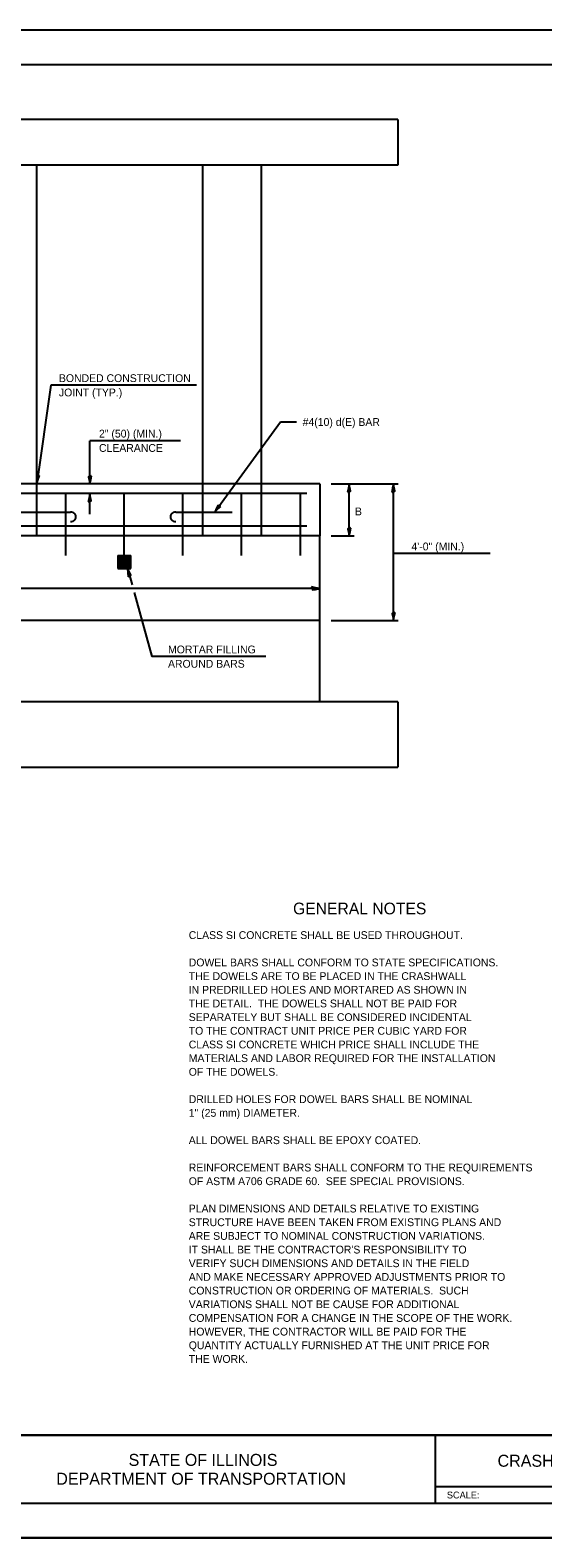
# Model space of a CAD drawing. Extents: x 99720 to 100400, y 99934 to 100374.
# Drawn here: x 100017.2 to 100166.7, y 99934.3 to 100374.3 of the extents above; entities that cross this region are included whole.
import ezdxf

# ---------------------------------------------------------------- set-up
doc = ezdxf.new("R2010")
doc.units = 0
for name, color, linetype in [('Design_PR_Back of Gutter or Curb line', 7, 'Continuous'), ('Design_PR_Roadway Dimensions', 7, 'Continuous'), ('Design_PR_Roadway Notes', 7, 'Continuous'), ('Level 43', 7, 'Continuous'), ('Sheets_50 Reference Boundary', 7, 'Continuous'), ('Sheets_General Details', 7, 'Continuous'), ('Sheets_Printer Plotting Border', 7, 'Continuous'), ('Stage_Construction Traffic Control', 7, 'Continuous'), ('Topo_Retaining Wall', 7, 'Continuous')]:
    doc.layers.add(name, color=color, linetype=linetype)

msp = doc.modelspace()

# ---------------------------------------------------------------- linework, layer by layer
at = {"layer": 'Design_PR_Back of Gutter or Curb line'}
for p, q in [((100101.63, 100241.87), (99919.23, 100241.87)), ((100101.63, 100241.87), (100101.63, 100226.67)), ((100101.63, 100226.67), (99919.23, 100226.67))]:
    msp.add_line(p, q, dxfattribs=at)
at = {"layer": 'Design_PR_Roadway Notes'}
for p, q in [((100023.21, 100270.63), (100019.09, 100242.01)), ((100065.7, 100270.63), (100023.21, 100270.63)), ((100090.23, 100259.92), (100071.01, 100233.66)), ((100094.89, 100259.92), (100090.23, 100259.92)), ((100045.58, 100217.17), (100046.88, 100212.45)), ((100047.51, 100210.17), (100052.68, 100191.45)), ((100085.94, 100191.45), (100052.68, 100191.45))]:
    msp.add_line(p, q, dxfattribs=at)
for points in [[(100019.92, 100244.29), (100019.44, 100244.16), (100019, 100244.15), (100019.06, 100243.21), (100019.09, 100242.01), (100019.5, 100243.23)], [(100072.81, 100235.28), (100072.33, 100235.4), (100071.93, 100235.59), (100071.54, 100234.74), (100071.01, 100233.66), (100071.94, 100234.55)], [(100045.74, 100214.75), (100046.12, 100215.06), (100046.53, 100215.24), (100046.1, 100216.08), (100045.58, 100217.17), (100045.7, 100215.89)]]:
    msp.add_lwpolyline(points, close=True, dxfattribs=at)
at = {"layer": 'Level 43'}
for p, q in [((100034.6, 100241.87), (100034.6, 100254.44)), ((100060.99, 100254.44), (100034.6, 100254.44)), ((100104.99, 100241.87), (100124.54, 100241.87)), ((100110.24, 100226.67), (100110.24, 100241.87)), ((100123.11, 100201.97), (100123.11, 100241.87)), ((100034.6, 100233.02), (100034.6, 100239.02)), ((100104.99, 100226.67), (100111.66, 100226.67)), ((100151.37, 100221.51), (100123.11, 100221.51)), ((100101.63, 100211.3), (99919.23, 100211.3)), ((100104.99, 100201.97), (100124.54, 100201.97))]:
    msp.add_line(p, q, dxfattribs=at)
for points in [[(100035.1, 100244.24), (100034.64, 100244.05), (100034.2, 100243.97), (100034.39, 100243.06), (100034.6, 100241.87), (100034.83, 100243.14)], [(100109.74, 100239.49), (100110.2, 100239.69), (100110.64, 100239.76), (100110.45, 100240.68), (100110.24, 100241.87), (100110.01, 100240.6)], [(100122.62, 100239.49), (100123.07, 100239.69), (100123.51, 100239.76), (100123.32, 100240.68), (100123.11, 100241.87), (100122.88, 100240.6)], [(100034.1, 100236.64), (100034.56, 100236.84), (100035, 100236.91), (100034.8, 100237.83), (100034.6, 100239.02), (100034.37, 100237.75)], [(100110.74, 100229.04), (100110.28, 100228.85), (100109.84, 100228.77), (100110.03, 100227.86), (100110.24, 100226.67), (100110.47, 100227.94)], [(100099.26, 100211.79), (100099.45, 100211.34), (100099.53, 100210.9), (100100.44, 100211.09), (100101.63, 100211.3), (100100.37, 100211.53)], [(100123.61, 100204.34), (100123.15, 100204.15), (100122.72, 100204.07), (100122.91, 100203.16), (100123.11, 100201.97), (100123.34, 100203.24)]]:
    msp.add_lwpolyline(points, close=True, dxfattribs=at)
at = {"layer": 'Sheets_50 Reference Boundary'}
msp.add_lwpolyline([(99759.85, 100364.28), (100389.85, 100364.28), (100389.85, 99964.28), (99759.85, 99964.28)], close=True, dxfattribs=at)
at = {"layer": 'Sheets_General Details'}
for p, q in [((100399.85, 100374.28), (99719.85, 100374.28)), ((99759.85, 99964.28), (100389.85, 99964.28)), ((100135.34, 99964.28), (100135.34, 99944.28)), ((100135.34, 99949.28), (100289.34, 99949.28)), ((100399.85, 99934.28), (99719.85, 99934.28))]:
    msp.add_line(p, q, dxfattribs=at)
msp.add_lwpolyline([(99759.85, 100364.28), (100389.85, 100364.28), (100389.85, 99944.28), (99759.85, 99944.28)], close=True, dxfattribs=at)
at = {"layer": 'Sheets_Printer Plotting Border'}
msp.add_lwpolyline([(99719.85, 99934.28), (100399.85, 99934.28), (100399.85, 100374.28), (99719.85, 100374.28)], close=True, dxfattribs=at)
at = {"layer": 'Stage_Construction Traffic Control'}
for p, q in [((100097.83, 100239.02), (99923.03, 100239.02)), ((100027.53, 100220.97), (100027.53, 100239.02)), ((100044.63, 100220.97), (100044.63, 100239.02)), ((100061.73, 100220.97), (100061.73, 100239.02)), ((100078.83, 100220.97), (100078.83, 100239.02)), ((100095.93, 100239.02), (100095.93, 100220.97)), ((100012.48, 100233.66), (100028.94, 100233.66)), ((100059.66, 100233.66), (100076.12, 100233.66)), ((100097.83, 100229.52), (99923.03, 100229.52)), ((100042.73, 100220.97), (100044.63, 100220.97)), ((100042.73, 100220.97), (100042.73, 100217.17)), ((100042.73, 100220.42), (100043.28, 100220.97)), ((100042.73, 100219.75), (100043.96, 100220.97)), ((100042.73, 100219.07), (100044.63, 100220.97)), ((100042.73, 100218.4), (100045.3, 100220.97)), ((100042.73, 100217.73), (100045.97, 100220.97)), ((100042.84, 100217.17), (100046.53, 100220.86)), ((100043.51, 100217.17), (100046.53, 100220.19)), ((100044.19, 100217.17), (100046.53, 100219.52)), ((100044.63, 100220.97), (100046.53, 100220.97)), ((100044.86, 100217.17), (100046.53, 100218.84)), ((100046.53, 100217.17), (100046.53, 100220.97)), ((100042.73, 100217.17), (100044.63, 100217.17)), ((100044.63, 100217.17), (100046.53, 100217.17)), ((100045.53, 100217.17), (100046.53, 100218.17)), ((100046.2, 100217.17), (100046.53, 100217.5))]:
    msp.add_line(p, q, dxfattribs=at)
for centre, start, end in [((100029.11, 100232.25), 263.0526, 96.9475), ((100059.49, 100232.25), 83.0525, 276.9474)]:
    msp.add_arc(centre, 1.42, start, end, dxfattribs=at)
at = {"layer": 'Topo_Retaining Wall'}
for p, q in [((100124.43, 100348.19), (99896.43, 100348.19)), ((100124.43, 100348.19), (100124.43, 100334.89)), ((100124.43, 100334.89), (99896.43, 100334.89)), ((100018.98, 100334.89), (100018.98, 100226.67)), ((100067.43, 100334.89), (100067.43, 100226.67)), ((100084.53, 100334.89), (100084.53, 100226.67)), ((100101.63, 100178.22), (100101.63, 100226.67)), ((100101.63, 100201.97), (99919.23, 100201.97)), ((100124.43, 100178.22), (99896.43, 100178.22)), ((100124.43, 100178.22), (100124.43, 100159.22)), ((99896.43, 100159.22), (100124.43, 100159.22))]:
    msp.add_line(p, q, dxfattribs=at)

# ---------------------------------------------------------------- texts
at = {"layer": 'Design_PR_Roadway Dimensions'}
for s, p in [('2" (50) (MIN.)', (100037.24, 100255.39)), ('CLEARANCE', (100037.24, 100251.21)), ('B', (100111.91, 100232.69)), ('4\'-0" (MIN.)', (100128.39, 100222.46))]:
    msp.add_text(s, height=2.28, dxfattribs=at).set_placement(p)
at = {"layer": 'Design_PR_Roadway Notes'}
for s, height, p in [('BONDED CONSTRUCTION ', 2.28, (100025.56, 100271.58)), ('JOINT (TYP.)', 2.28, (100025.56, 100267.4)), ('#4(10) d(E) BAR', 2.28, (100096.65, 100258.78)), ('MORTAR FILLING', 2.28, (100057.38, 100192.4)), ('AROUND BARS', 2.28, (100057.38, 100188.22)), ('GENERAL NOTES', 3.42, (100093.85, 100116.24)), ('CLASS SI CONCRETE SHALL BE USED THROUGHOUT.', 2.28, (100063.43, 100109.04)), ('DOWEL BARS SHALL CONFORM TO STATE SPECIFICATIONS.', 2.28, (100063.43, 100101.06)), ('THE DOWELS ARE TO BE PLACED IN THE CRASHWALL', 2.28, (100063.43, 100097.07)), ('THE DETAIL.  THE DOWELS SHALL NOT BE PAID FOR', 2.28, (100063.43, 100089.09)), ('IN PREDRILLED HOLES AND MORTARED AS SHOWN IN', 2.28, (100063.43, 100093.08)), ('SEPARATELY BUT SHALL BE CONSIDERED INCIDENTAL ', 2.28, (100063.43, 100085.1)), ('TO THE CONTRACT UNIT PRICE PER CUBIC YARD FOR', 2.28, (100063.43, 100081.11)), ('CLASS SI CONCRETE WHICH PRICE SHALL INCLUDE THE', 2.28, (100063.43, 100077.12)), ('MATERIALS AND LABOR REQUIRED FOR THE INSTALLATION', 2.28, (100063.43, 100073.13)), ('OF THE DOWELS.', 2.28, (100063.43, 100069.14)), ('DRILLED HOLES FOR DOWEL BARS SHALL BE NOMINAL', 2.28, (100063.43, 100061.16)), ('1" (25 mm) DIAMETER.', 2.28, (100063.43, 100057.17)), ('ALL DOWEL BARS SHALL BE EPOXY COATED.', 2.28, (100063.43, 100049.19)), ('REINFORCEMENT BARS SHALL CONFORM TO THE REQUIREMENTS', 2.28, (100063.43, 100041.21)), ('OF ASTM A706 GRADE 60.  SEE SPECIAL PROVISIONS.', 2.28, (100063.43, 100037.22)), ('PLAN DIMENSIONS AND DETAILS RELATIVE TO EXISTING', 2.28, (100063.43, 100029.24)), ('STRUCTURE HAVE BEEN TAKEN FROM EXISTING PLANS AND', 2.28, (100063.43, 100025.25)), ('ARE SUBJECT TO NOMINAL CONSTRUCTION VARIATIONS.', 2.28, (100063.43, 100021.26)), ("IT SHALL BE THE CONTRACTOR'S RESPONSIBILITY TO", 2.28, (100063.43, 100017.27)), ('VERIFY SUCH DIMENSIONS AND DETAILS IN THE FIELD', 2.28, (100063.43, 100013.28)), ('AND MAKE NECESSARY APPROVED ADJUSTMENTS PRIOR TO', 2.28, (100063.43, 100009.29)), ('CONSTRUCTION OR ORDERING OF MATERIALS.  SUCH', 2.28, (100063.43, 100005.3)), ('VARIATIONS SHALL NOT BE CAUSE FOR ADDITIONAL', 2.28, (100063.43, 100001.31)), ('COMPENSATION FOR A CHANGE IN THE SCOPE OF THE WORK.', 2.28, (100063.43, 99997.32)), ('HOWEVER, THE CONTRACTOR WILL BE PAID FOR THE', 2.28, (100063.43, 99993.33)), ('QUANTITY ACTUALLY FURNISHED AT THE UNIT PRICE FOR', 2.28, (100063.43, 99989.34)), ('THE WORK.', 2.28, (100063.43, 99985.35))]:
    msp.add_text(s, height=height, dxfattribs=at).set_placement(p)
at = {"layer": 'Sheets_General Details'}
for s, height, p in [('STATE OF ILLINOIS', 3.5, (100045.88, 99955.28)), ('CRASHWALL EXTENSION (THREE CIRCULAR COLUMN PIER)', 3.5, (100153.51, 99955.03)), ('DEPARTMENT OF TRANSPORTATION', 3.5, (100024.78, 99949.78)), ('SCALE:          ', 2, (100138.72, 99945.78))]:
    msp.add_text(s, height=height, dxfattribs=at).set_placement(p)

doc.saveas('drawing.dxf')
